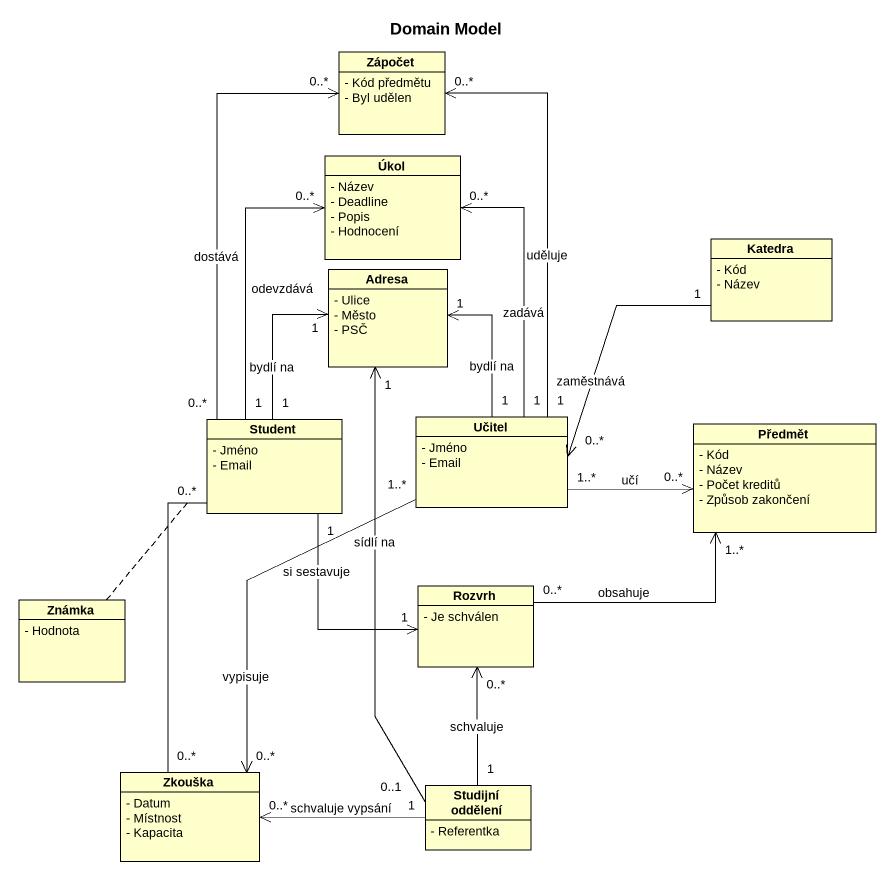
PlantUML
@startuml
title Domain Model
hide circle
hide empty members
skinparam classAttributeIconSize 0
class Zápočet {
  - Kód předmětu
  - Byl udělen
}
class Úkol {
  - Název
  - Deadline
  - Popis
  - Hodnocení
}
class Adresa {
  - Ulice
  - Město
  - PSČ
}
class Katedra {
  - Kód
  - Název
}
class Student {
  - Jméno
  - Email
}
class Učitel {
  - Jméno
  - Email
}
class Předmět {
  - Kód
  - Název
  - Počet kreditů
  - Způsob zakončení
}
class Rozvrh {
  - Je schválen
}
class Známka {
  - Hodnota
}
class Zkouška {
  - Datum
  - Místnost
  - Kapacita
}
class "Studijní oddělení" as Studijní_oddělení {
  - Referentka
}
Katedra "1" --> "0..*" Učitel : zaměstnává
Student "0..*" -up-> "0..*" Zápočet : dostává
Student "1" -up-> "0..*" Úkol : odevzdává
Student "1" -up-> "1" Adresa : bydlí na
Student "1" --> "1" Rozvrh : si sestavuje
Student "0..*" -- "0..*" Zkouška
(Student, Zkouška) .. Známka
Učitel "1" -up-> "0..*" Zápočet : uděluje
Učitel "1" -up-> "0..*" Úkol : zadává
Učitel "1" -up-> "1" Adresa : bydlí na
Učitel "1..*" -right-> "0..*" Předmět : učí
Učitel "1..*" --> "0..*" Zkouška : vypisuje
Rozvrh "0..*" -right-> "1..*" Předmět : obsahuje
Studijní_oddělení "0..1" -up-> "1" Adresa : sídlí na
Studijní_oddělení "1" -up-> "0..*" Rozvrh : schvaluje
Studijní_oddělení "1" -left-> "0..*" Zkouška : schvaluje vypsání
@enduml
